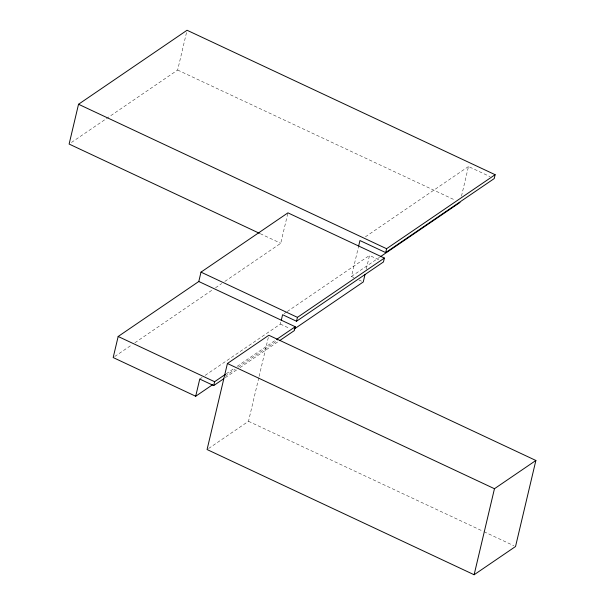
<?xml version="1.0" encoding="UTF-8"?>
<svg xmlns="http://www.w3.org/2000/svg" width="605" height="605" viewBox="0 0 605 605"><rect width="100%" height="100%" fill="white"/><g stroke="black" fill="none" stroke-linecap="round" stroke-linejoin="round"><path stroke-width="0.45" stroke-dasharray="3.02 2.27" d="M71.458 142.462L177.651 70.044L186.847 31.158M224.856 281.401L280.743 243.286L287.935 212.854M208.612 448.494L248.496 421.292L258.887 377.361M259.099 376.446L268.839 335.261M205.178 375.357L280.38 324.076L280.932 321.739M353.993 277.635L351.467 276.447L358.659 246.016M366.282 269.157L369.526 255.423L379.358 260.037M461.486 196.149L468.489 166.519L490.058 176.637M114.731 356.496L131.792 344.865M134.892 342.755L212.438 289.871M215.546 287.753L221.755 283.518M365.42 236.812L468.489 166.519M284.146 313.647L286.475 312.059M287.254 311.53L369.526 255.423M199.756 379.055L202.078 377.475M351.467 276.447L379.577 257.284M226.232 373.777L233.984 368.49M237.084 366.373L275.85 339.942M225.151 376.151L235.232 369.277M238.332 367.167L277.869 340.199M225.317 377.656L236.948 369.731M240.049 367.613L278.807 341.182M177.651 70.044L454.869 200.028M260.263 233.689L280.743 243.286M359.045 280.002L361.563 281.189M280.38 324.076L289.394 328.303M248.496 421.292L483.123 531.303M483.977 531.704L513.834 545.702"/><path stroke-width="0.91" d="M358.659 246.016L359.952 240.54L385.672 252.595L494.209 178.581L495.124 174.694L187.058 30.25L78.529 104.264L69.121 144.058L259.409 233.288M281.302 320.189L282.596 314.706L296.526 321.24L383.457 261.957L384.379 258.078L287.935 212.854L201.004 272.137L198.788 281.499L118.164 336.486L113.18 357.555L195.695 396.245L212.748 384.614M195.695 396.245L199.756 379.055L213.686 385.589L223.767 378.715M213.686 385.589L214.601 381.71L225.461 374.306M227.412 363.507L207.076 449.538L474.123 574.75L515.543 546.504L535.879 460.473L268.839 335.261L227.412 363.507L494.459 488.719L535.879 460.473M198.788 281.499L295.232 326.723L294.317 330.602L279.586 340.653M296.526 321.24L297.448 317.36L384.379 258.078M364.981 274.655L363.25 281.975L294.174 329.082M385.672 252.595L386.587 248.715L495.124 174.694M474.123 574.75L494.459 488.719M380.356 256.747L460.004 202.433M276.629 339.413L295.232 326.723M78.529 104.264L386.587 248.715M201.004 272.137L297.448 317.36M118.164 336.486L214.601 381.71"/></g></svg>
